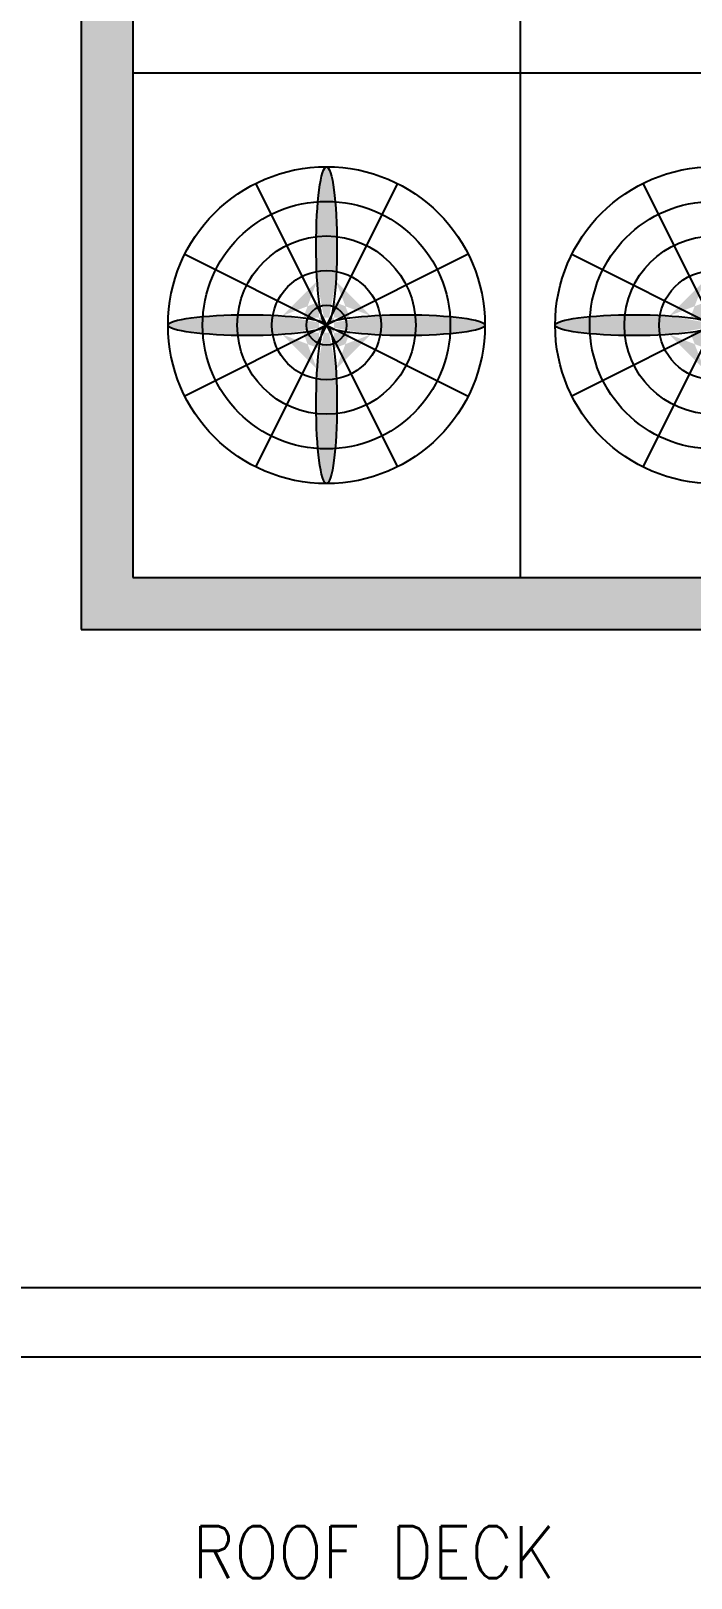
# Model space of a CAD drawing. Header units: millimetres. Extents: x -1288794 to 2153086, y -2701644 to -1428868.
# Drawn here: x 1843148 to 1845053, y -1482669 to -1478201 of the extents above; entities that cross this region are included whole.
import ezdxf

# ---------------------------------------------------------------- set-up
doc = ezdxf.new("R2010")
doc.units = ezdxf.units.MM
doc.header["$LTSCALE"] = 100
for name, color, linetype in [('A-ANNO-TEXT', 8, 'Continuous'), ('AC-CHR', 60, 'Continuous'), ('AC-CHS', 30, 'Continuous'), ('CHILLER Line', 4, 'Continuous')]:
    doc.layers.add(name, color=color, linetype=linetype)
doc.styles.add('ROMANS', font='romans.shx', dxfattribs={"width": 0.8})

# ---------------------------------------------------------------- blocks, each defined once
blk = doc.blocks.new('*U647')
at = {"layer": 'CHILLER Line'}
blk.add_ellipse((0, 0), major_axis=(-228.8, 0), ratio=0.131148, dxfattribs=at)
blk = doc.blocks.new('*U648')
at = {"layer": 'CHILLER Line', "color": 0, "linetype": 'ByBlock', "lineweight": -2, "transparency": 16777216}
for p, rotation in [((314726.1, -1582559.1), 90), ((314497.3, -1582787.8), 180), ((314726.1, -1583016.6), 270)]:
    blk.add_blockref('*U647', p, dxfattribs=dict(at, rotation=rotation))
blk.add_blockref('*U647', (314954.8, -1582787.8), dxfattribs=at)
blk = doc.blocks.new('*U649')
at = {"layer": 'CHILLER Line'}
blk.add_ellipse((0, 0), major_axis=(-228.8, 0), ratio=0.131148, dxfattribs=at)
blk = doc.blocks.new('*U650')
at = {"layer": 'CHILLER Line', "color": 0, "linetype": 'ByBlock', "lineweight": -2, "transparency": 16777216}
for p, rotation in [((314726.1, -1582559.1), 90), ((314497.3, -1582787.8), 180), ((314726.1, -1583016.6), 270)]:
    blk.add_blockref('*U649', p, dxfattribs=dict(at, rotation=rotation))
blk.add_blockref('*U649', (314954.8, -1582787.8), dxfattribs=at)
blk = doc.blocks.new('chiller sky')
at = {"layer": 'CHILLER Line'}
h = blk.add_hatch(dxfattribs=at)
h.set_pattern_fill('AR-CONC', color=256)
h.set_pattern_definition([(50, (-314167.3, 1587283.96), (182.184669, -15.939086), [19.05, -209.55]), (355, (-314167.3, 1587283.96), (-35.243421, 191.056845), [15.24, -167.640584]), (100.451445, (-314152.12, 1587282.63), (146.941247, 175.117752), [16.190009, -178.090245]), (46.1842, (-314167.3, 1587334.76), (271.07904, -42.042328), [28.575, -314.325]), (96.635558, (-314144.7, 1587331.26), (237.404134, 247.426125), [24.285023, -267.13561]), (351.184151, (-314167.3, 1587334.76), (237.404134, 247.426125), [22.859967, -251.45973]), (21, (-314141.9, 1587322.06), (151.614391, -102.265198), [19.05, -209.55]), (326, (-314141.9, 1587322.06), (61.802028, 184.187966), [15.24, -167.64]), (71.451445, (-314129.27, 1587313.54), (213.41642, 81.922769), [16.190009, -178.089938]), (37.5, (-314167.3, 1587283.96), (3.0886033, 84.555039), [0, -165.608, 0, -170.18, 0, -168.275]), (7.5, (-314167.3, 1587283.96), (66.8196625, 100.180575), [0, -97.028, 0, -161.798, 0, -64.135]), (327.5, (-314223.94, 1587283.96), (135.5905952, -5.728744), [0, -63.5, 0, -198.12, 0, -262.89]), (317.5, (-314249.34, 1587283.96), (148.129181, 25.426491), [0, -82.55, 0, -131.572, 0, -186.69])])
h.paths.add_polyline_path([(-1267.5, 0), (1267.5, 0), (1267.5, 4674), (-1267.5, 4674)])
h.paths.add_polyline_path([(-1117.5, 4524), (1117.5, 4524), (1117.5, 150), (-1117.5, 150)], flags=16)
h = blk.add_hatch(color=4, dxfattribs=at)
h.dxf.hatch_style = 1
edge = h.paths.add_edge_path()
edge.add_line((-588.2, 864.3), (-562.7, 877))
edge.add_ellipse((-558.8, 650.2), major_axis=(0, 228.8), ratio=0.131148, start_angle=0, end_angle=7.5035, ccw=False)
edge.add_ellipse((-558.8, 1107.8), major_axis=(0, 228.8), ratio=0.131148, start_angle=532.4965, end_angle=540, ccw=False)
edge.add_line((-562.7, 881), (-588.2, 893.7))
edge.add_ellipse((-787.5, 879), major_axis=(-228.8, 0), ratio=0.131148, start_angle=209.3946, end_angle=510.6054)
edge = h.paths.add_edge_path()
edge.add_ellipse((-330, 879), major_axis=(-228.8, 0), ratio=0.131148, start_angle=29.3946, end_angle=330.6054)
edge.add_line((-529.3, 893.7), (-554.8, 881))
edge.add_ellipse((-558.8, 1107.8), major_axis=(0, 228.8), ratio=0.131148, start_angle=180, end_angle=187.5035, ccw=False)
edge.add_ellipse((-558.8, 650.2), major_axis=(0, 228.8), ratio=0.131148, start_angle=352.4965, end_angle=360, ccw=False)
edge.add_line((-554.8, 877), (-529.3, 864.3))
edge = h.paths.add_edge_path()
edge.add_ellipse((-558.8, 1107.8), major_axis=(0, 228.8), ratio=0.131148, start_angle=209.3946, end_angle=510.6054)
edge.add_line((-573.5, 908.4), (-560.7, 882.9))
edge.add_ellipse((-787.5, 879), major_axis=(-228.8, 0), ratio=0.131148, start_angle=180, end_angle=187.5035, ccw=False)
edge.add_ellipse((-330, 879), major_axis=(-228.8, 0), ratio=0.131148, start_angle=352.4965, end_angle=360, ccw=False)
edge.add_line((-556.8, 882.9), (-544, 908.4))
edge = h.paths.add_edge_path()
edge.add_ellipse((-558.8, 650.2), major_axis=(0, 228.8), ratio=0.131148, start_angle=29.3946, end_angle=330.6054)
edge.add_line((-544, 849.6), (-556.8, 875.1))
edge.add_ellipse((-330, 879), major_axis=(-228.8, 0), ratio=0.131148, start_angle=0, end_angle=7.5035, ccw=False)
edge.add_ellipse((-787.5, 879), major_axis=(-228.8, 0), ratio=0.131148, start_angle=532.4965, end_angle=540, ccw=False)
edge.add_line((-560.7, 875.1), (-573.5, 849.6))
edge = h.paths.add_edge_path(flags=17)
edge.add_ellipse((-787.5, 879), major_axis=(-228.8, 0), ratio=0.131148, start_angle=525.0569, end_angle=532.4965, ccw=False)
edge.add_ellipse((-558.8, 650.2), major_axis=(0, 228.8), ratio=0.131148, start_angle=14.9431, end_angle=29.3946)
edge.add_line((-573.5, 849.6), (-560.7, 875.1))
edge = h.paths.add_edge_path(flags=17)
edge.add_ellipse((-558.8, 650.2), major_axis=(0, 228.8), ratio=0.131148, start_angle=7.5035, end_angle=14.9431, ccw=False)
edge.add_line((-562.7, 877), (-588.2, 864.3))
edge.add_ellipse((-787.5, 879), major_axis=(-228.8, 0), ratio=0.131148, start_angle=510.6054, end_angle=525.0569)
edge = h.paths.add_edge_path(flags=17)
edge.add_ellipse((-330, 879), major_axis=(-228.8, 0), ratio=0.131148, start_angle=7.5035, end_angle=14.9431, ccw=False)
edge.add_line((-556.8, 875.1), (-544, 849.6))
edge.add_ellipse((-558.8, 650.2), major_axis=(0, 228.8), ratio=0.131148, start_angle=330.6054, end_angle=345.0569)
edge = h.paths.add_edge_path(flags=17)
edge.add_ellipse((-558.8, 650.2), major_axis=(0, 228.8), ratio=0.131148, start_angle=345.0569, end_angle=352.4965, ccw=False)
edge.add_ellipse((-330, 879), major_axis=(-228.8, 0), ratio=0.131148, start_angle=14.9431, end_angle=29.3946)
edge.add_line((-529.3, 864.3), (-554.8, 877))
edge = h.paths.add_edge_path(flags=17)
edge.add_line((-554.8, 877), (-558.8, 879))
edge.add_line((-558.8, 879), (-556.8, 875.1))
edge.add_ellipse((-330, 879), major_axis=(-228.8, 0), ratio=0.131148, start_angle=7.5035, end_angle=14.9431)
edge.add_ellipse((-558.8, 650.2), major_axis=(0, 228.8), ratio=0.131148, start_angle=345.0569, end_angle=352.4965)
edge = h.paths.add_edge_path(flags=17)
edge.add_line((-558.8, 879), (-562.7, 877))
edge.add_ellipse((-558.8, 650.2), major_axis=(0, 228.8), ratio=0.131148, start_angle=7.5035, end_angle=14.9431)
edge.add_ellipse((-787.5, 879), major_axis=(-228.8, 0), ratio=0.131148, start_angle=525.0569, end_angle=532.4965)
edge.add_line((-560.7, 875.1), (-558.8, 879))
edge = h.paths.add_edge_path(flags=17)
edge.add_ellipse((-558.8, 1107.8), major_axis=(0, 228.8), ratio=0.131148, start_angle=194.9431, end_angle=209.3946)
edge.add_line((-544, 908.4), (-556.8, 882.9))
edge.add_ellipse((-330, 879), major_axis=(-228.8, 0), ratio=0.131148, start_angle=345.0569, end_angle=352.4965, ccw=False)
edge = h.paths.add_edge_path(flags=17)
edge.add_ellipse((-558.8, 1107.8), major_axis=(0, 228.8), ratio=0.131148, start_angle=510.6054, end_angle=525.0569)
edge.add_ellipse((-787.5, 879), major_axis=(-228.8, 0), ratio=0.131148, start_angle=187.5035, end_angle=194.9431, ccw=False)
edge.add_line((-560.7, 882.9), (-573.5, 908.4))
edge = h.paths.add_edge_path(flags=17)
edge.add_ellipse((-787.5, 879), major_axis=(-228.8, 0), ratio=0.131148, start_angle=194.9431, end_angle=209.3946)
edge.add_line((-588.2, 893.7), (-562.7, 881))
edge.add_ellipse((-558.8, 1107.8), major_axis=(0, 228.8), ratio=0.131148, start_angle=525.0569, end_angle=532.4965, ccw=False)
edge = h.paths.add_edge_path(flags=17)
edge.add_ellipse((-330, 879), major_axis=(-228.8, 0), ratio=0.131148, start_angle=330.6054, end_angle=345.0569)
edge.add_ellipse((-558.8, 1107.8), major_axis=(0, 228.8), ratio=0.131148, start_angle=187.5035, end_angle=194.9431, ccw=False)
edge.add_line((-554.8, 881), (-529.3, 893.7))
edge = h.paths.add_edge_path(flags=17)
edge.add_ellipse((-558.8, 1107.8), major_axis=(0, 228.8), ratio=0.131148, start_angle=187.5035, end_angle=194.9431)
edge.add_ellipse((-330, 879), major_axis=(-228.8, 0), ratio=0.131148, start_angle=345.0569, end_angle=352.4965)
edge.add_line((-556.8, 882.9), (-558.8, 879))
edge.add_line((-558.8, 879), (-554.8, 881))
edge = h.paths.add_edge_path(flags=17)
edge.add_ellipse((-787.5, 879), major_axis=(-228.8, 0), ratio=0.131148, start_angle=187.5035, end_angle=194.9431)
edge.add_ellipse((-558.8, 1107.8), major_axis=(0, 228.8), ratio=0.131148, start_angle=525.0569, end_angle=532.4965)
edge.add_line((-562.7, 881), (-558.8, 879))
edge.add_line((-558.8, 879), (-560.7, 882.9))
edge = h.paths.add_edge_path(flags=16)
edge.add_ellipse((-558.8, 650.2), major_axis=(0, 228.8), ratio=0.131148, start_angle=0, end_angle=7.5035)
edge.add_line((-562.7, 877), (-558.8, 879))
edge = h.paths.add_edge_path(flags=16)
edge.add_ellipse((-558.8, 1107.8), major_axis=(0, 228.8), ratio=0.131148, start_angle=532.4965, end_angle=540)
edge.add_line((-558.8, 879), (-562.7, 881))
edge = h.paths.add_edge_path(flags=16)
edge.add_ellipse((-787.5, 879), major_axis=(-228.8, 0), ratio=0.131148, start_angle=180, end_angle=187.5035)
edge.add_line((-560.7, 882.9), (-558.8, 879))
edge = h.paths.add_edge_path(flags=16)
edge.add_ellipse((-330, 879), major_axis=(-228.8, 0), ratio=0.131148, start_angle=352.4965, end_angle=360)
edge.add_line((-558.8, 879), (-556.8, 882.9))
edge = h.paths.add_edge_path(flags=16)
edge.add_line((-554.8, 881), (-558.8, 879))
edge.add_ellipse((-558.8, 1107.8), major_axis=(0, 228.8), ratio=0.131148, start_angle=180, end_angle=187.5035)
edge = h.paths.add_edge_path(flags=16)
edge.add_ellipse((-558.8, 650.2), major_axis=(0, 228.8), ratio=0.131148, start_angle=352.4965, end_angle=360)
edge.add_line((-558.8, 879), (-554.8, 877))
edge = h.paths.add_edge_path(flags=16)
edge.add_ellipse((-330, 879), major_axis=(-228.8, 0), ratio=0.131148, start_angle=0, end_angle=7.5035)
edge.add_line((-556.8, 875.1), (-558.8, 879))
edge = h.paths.add_edge_path(flags=16)
edge.add_line((-558.8, 879), (-560.7, 875.1))
edge.add_ellipse((-787.5, 879), major_axis=(-228.8, 0), ratio=0.131148, start_angle=532.4965, end_angle=540)
h = blk.add_hatch(color=4, dxfattribs=at)
h.dxf.hatch_style = 1
edge = h.paths.add_edge_path()
edge.add_line((529.3, 864.3), (554.8, 877))
edge.add_ellipse((558.8, 650.2), major_axis=(0, 228.8), ratio=0.131148, start_angle=0, end_angle=7.5035, ccw=False)
edge.add_ellipse((558.8, 1107.8), major_axis=(0, 228.8), ratio=0.131148, start_angle=532.4965, end_angle=540, ccw=False)
edge.add_line((554.8, 881), (529.3, 893.7))
edge.add_ellipse((330, 879), major_axis=(-228.8, 0), ratio=0.131148, start_angle=209.3946, end_angle=510.6054)
edge = h.paths.add_edge_path()
edge.add_ellipse((787.5, 879), major_axis=(-228.8, 0), ratio=0.131148, start_angle=29.3946, end_angle=330.6054)
edge.add_line((588.2, 893.7), (562.7, 881))
edge.add_ellipse((558.8, 1107.8), major_axis=(0, 228.8), ratio=0.131148, start_angle=180, end_angle=187.5035, ccw=False)
edge.add_ellipse((558.8, 650.2), major_axis=(0, 228.8), ratio=0.131148, start_angle=352.4965, end_angle=360, ccw=False)
edge.add_line((562.7, 877), (588.2, 864.3))
edge = h.paths.add_edge_path()
edge.add_ellipse((558.8, 1107.8), major_axis=(0, 228.8), ratio=0.131148, start_angle=209.3946, end_angle=510.6054)
edge.add_line((544, 908.4), (556.8, 882.9))
edge.add_ellipse((330, 879), major_axis=(-228.8, 0), ratio=0.131148, start_angle=180, end_angle=187.5035, ccw=False)
edge.add_ellipse((787.5, 879), major_axis=(-228.8, 0), ratio=0.131148, start_angle=352.4965, end_angle=360, ccw=False)
edge.add_line((560.7, 882.9), (573.5, 908.4))
edge = h.paths.add_edge_path()
edge.add_ellipse((558.8, 650.2), major_axis=(0, 228.8), ratio=0.131148, start_angle=29.3946, end_angle=330.6054)
edge.add_line((573.5, 849.6), (560.7, 875.1))
edge.add_ellipse((787.5, 879), major_axis=(-228.8, 0), ratio=0.131148, start_angle=0, end_angle=7.5035, ccw=False)
edge.add_ellipse((330, 879), major_axis=(-228.8, 0), ratio=0.131148, start_angle=532.4965, end_angle=540, ccw=False)
edge.add_line((556.8, 875.1), (544, 849.6))
edge = h.paths.add_edge_path(flags=17)
edge.add_ellipse((330, 879), major_axis=(-228.8, 0), ratio=0.131148, start_angle=525.0569, end_angle=532.4965, ccw=False)
edge.add_ellipse((558.8, 650.2), major_axis=(0, 228.8), ratio=0.131148, start_angle=14.9431, end_angle=29.3946)
edge.add_line((544, 849.6), (556.8, 875.1))
edge = h.paths.add_edge_path(flags=17)
edge.add_ellipse((558.8, 650.2), major_axis=(0, 228.8), ratio=0.131148, start_angle=7.5035, end_angle=14.9431, ccw=False)
edge.add_line((554.8, 877), (529.3, 864.3))
edge.add_ellipse((330, 879), major_axis=(-228.8, 0), ratio=0.131148, start_angle=510.6054, end_angle=525.0569)
edge = h.paths.add_edge_path(flags=17)
edge.add_ellipse((787.5, 879), major_axis=(-228.8, 0), ratio=0.131148, start_angle=7.5035, end_angle=14.9431, ccw=False)
edge.add_line((560.7, 875.1), (573.5, 849.6))
edge.add_ellipse((558.8, 650.2), major_axis=(0, 228.8), ratio=0.131148, start_angle=330.6054, end_angle=345.0569)
edge = h.paths.add_edge_path(flags=17)
edge.add_ellipse((558.8, 650.2), major_axis=(0, 228.8), ratio=0.131148, start_angle=345.0569, end_angle=352.4965, ccw=False)
edge.add_ellipse((787.5, 879), major_axis=(-228.8, 0), ratio=0.131148, start_angle=14.9431, end_angle=29.3946)
edge.add_line((588.2, 864.3), (562.7, 877))
edge = h.paths.add_edge_path(flags=17)
edge.add_line((562.7, 877), (558.8, 879))
edge.add_line((558.8, 879), (560.7, 875.1))
edge.add_ellipse((787.5, 879), major_axis=(-228.8, 0), ratio=0.131148, start_angle=7.5035, end_angle=14.9431)
edge.add_ellipse((558.8, 650.2), major_axis=(0, 228.8), ratio=0.131148, start_angle=345.0569, end_angle=352.4965)
edge = h.paths.add_edge_path(flags=17)
edge.add_line((558.8, 879), (554.8, 877))
edge.add_ellipse((558.8, 650.2), major_axis=(0, 228.8), ratio=0.131148, start_angle=7.5035, end_angle=14.9431)
edge.add_ellipse((330, 879), major_axis=(-228.8, 0), ratio=0.131148, start_angle=525.0569, end_angle=532.4965)
edge.add_line((556.8, 875.1), (558.8, 879))
edge = h.paths.add_edge_path(flags=17)
edge.add_ellipse((558.8, 1107.8), major_axis=(0, 228.8), ratio=0.131148, start_angle=194.9431, end_angle=209.3946)
edge.add_line((573.5, 908.4), (560.7, 882.9))
edge.add_ellipse((787.5, 879), major_axis=(-228.8, 0), ratio=0.131148, start_angle=345.0569, end_angle=352.4965, ccw=False)
edge = h.paths.add_edge_path(flags=17)
edge.add_ellipse((558.8, 1107.8), major_axis=(0, 228.8), ratio=0.131148, start_angle=510.6054, end_angle=525.0569)
edge.add_ellipse((330, 879), major_axis=(-228.8, 0), ratio=0.131148, start_angle=187.5035, end_angle=194.9431, ccw=False)
edge.add_line((556.8, 882.9), (544, 908.4))
edge = h.paths.add_edge_path(flags=17)
edge.add_ellipse((330, 879), major_axis=(-228.8, 0), ratio=0.131148, start_angle=194.9431, end_angle=209.3946)
edge.add_line((529.3, 893.7), (554.8, 881))
edge.add_ellipse((558.8, 1107.8), major_axis=(0, 228.8), ratio=0.131148, start_angle=525.0569, end_angle=532.4965, ccw=False)
edge = h.paths.add_edge_path(flags=17)
edge.add_ellipse((787.5, 879), major_axis=(-228.8, 0), ratio=0.131148, start_angle=330.6054, end_angle=345.0569)
edge.add_ellipse((558.8, 1107.8), major_axis=(0, 228.8), ratio=0.131148, start_angle=187.5035, end_angle=194.9431, ccw=False)
edge.add_line((562.7, 881), (588.2, 893.7))
edge = h.paths.add_edge_path(flags=17)
edge.add_ellipse((558.8, 1107.8), major_axis=(0, 228.8), ratio=0.131148, start_angle=187.5035, end_angle=194.9431)
edge.add_ellipse((787.5, 879), major_axis=(-228.8, 0), ratio=0.131148, start_angle=345.0569, end_angle=352.4965)
edge.add_line((560.7, 882.9), (558.8, 879))
edge.add_line((558.8, 879), (562.7, 881))
edge = h.paths.add_edge_path(flags=17)
edge.add_ellipse((330, 879), major_axis=(-228.8, 0), ratio=0.131148, start_angle=187.5035, end_angle=194.9431)
edge.add_ellipse((558.8, 1107.8), major_axis=(0, 228.8), ratio=0.131148, start_angle=525.0569, end_angle=532.4965)
edge.add_line((554.8, 881), (558.8, 879))
edge.add_line((558.8, 879), (556.8, 882.9))
edge = h.paths.add_edge_path(flags=16)
edge.add_ellipse((558.8, 650.2), major_axis=(0, 228.8), ratio=0.131148, start_angle=0, end_angle=7.5035)
edge.add_line((554.8, 877), (558.8, 879))
edge = h.paths.add_edge_path(flags=16)
edge.add_ellipse((558.8, 1107.8), major_axis=(0, 228.8), ratio=0.131148, start_angle=532.4965, end_angle=540)
edge.add_line((558.8, 879), (554.8, 881))
edge = h.paths.add_edge_path(flags=16)
edge.add_ellipse((330, 879), major_axis=(-228.8, 0), ratio=0.131148, start_angle=180, end_angle=187.5035)
edge.add_line((556.8, 882.9), (558.8, 879))
edge = h.paths.add_edge_path(flags=16)
edge.add_ellipse((787.5, 879), major_axis=(-228.8, 0), ratio=0.131148, start_angle=352.4965, end_angle=360)
edge.add_line((558.8, 879), (560.7, 882.9))
edge = h.paths.add_edge_path(flags=16)
edge.add_line((562.7, 881), (558.8, 879))
edge.add_ellipse((558.8, 1107.8), major_axis=(0, 228.8), ratio=0.131148, start_angle=180, end_angle=187.5035)
edge = h.paths.add_edge_path(flags=16)
edge.add_ellipse((558.8, 650.2), major_axis=(0, 228.8), ratio=0.131148, start_angle=352.4965, end_angle=360)
edge.add_line((558.8, 879), (562.7, 877))
edge = h.paths.add_edge_path(flags=16)
edge.add_ellipse((787.5, 879), major_axis=(-228.8, 0), ratio=0.131148, start_angle=0, end_angle=7.5035)
edge.add_line((560.7, 875.1), (558.8, 879))
edge = h.paths.add_edge_path(flags=16)
edge.add_line((558.8, 879), (556.8, 875.1))
edge.add_ellipse((330, 879), major_axis=(-228.8, 0), ratio=0.131148, start_angle=532.4965, end_angle=540)
for p, q in [((0, 4524), (0, 150)), ((-1117.5, 1608), (1117.5, 1608)), ((-354.1, 1288.2), (-763.4, 469.8)), ((-763.4, 1288.2), (-354.1, 469.8)), ((763.4, 1288.2), (354.1, 469.8)), ((354.1, 1288.2), (763.4, 469.8)), ((-149.5, 1083.6), (-968, 674.4)), ((-968, 1083.6), (-149.5, 674.4)), ((968, 1083.6), (149.5, 674.4)), ((149.5, 1083.6), (968, 674.4))]:
    blk.add_line(p, q, dxfattribs=at)
for points in [[(-1267.5, 0), (1267.5, 0), (1267.5, 4674), (-1267.5, 4674)], [(-1117.5, 150), (1117.5, 150), (1117.5, 4524), (-1117.5, 4524)]]:
    blk.add_lwpolyline(points, close=True, dxfattribs=at)
for centre, radius in [((-558.8, 879), 457.5), ((558.8, 879), 457.5), ((-558.8, 879), 357.5), ((558.8, 879), 357.5), ((-558.8, 879), 257.5), ((558.8, 879), 257.5), ((-558.8, 879), 157.5), ((558.8, 879), 157.5), ((-558.8, 879), 57.5)]:
    blk.add_circle(centre, radius, dxfattribs=at)
for name, p in [('*U650', (-315284.8, 1583666.8)), ('*U648', (-314167.3, 1583666.8))]:
    blk.add_blockref(name, p, dxfattribs=at)

msp = doc.modelspace()

# ---------------------------------------------------------------- linework, layer by layer
at = {"layer": 'AC-CHR'}
msp.add_line((1837985.3, -1482029.9), (1850162.3, -1482029.9), dxfattribs=at)
at = {"layer": 'AC-CHS'}
msp.add_line((1837985.3, -1481829.9), (1849962.3, -1481829.9), dxfattribs=at)

# ---------------------------------------------------------------- block references
at = {"layer": 'CHILLER Line'}
msp.add_blockref('chiller sky', (1844559.8, -1479929.9), dxfattribs=at)

# ---------------------------------------------------------------- texts
at = {"layer": 'A-ANNO-TEXT', "style": 'ROMANS', "width": 0.9}
msp.add_text('ROOF DECK', height=150, dxfattribs=at).set_placement((1843613.7, -1482669.1))

doc.saveas('drawing.dxf')
